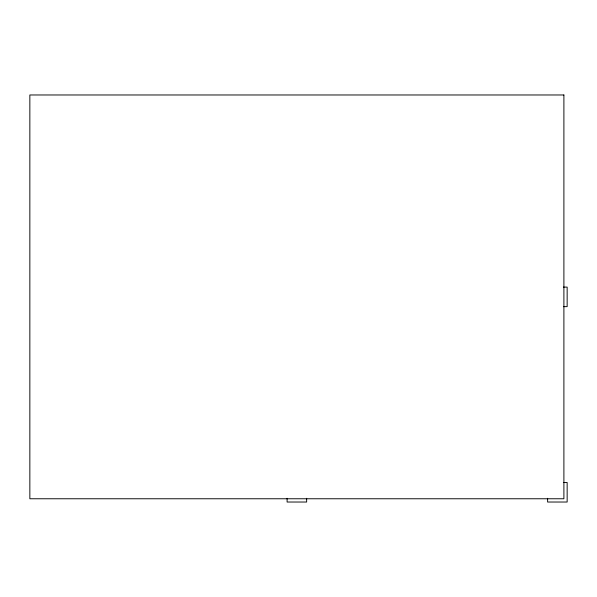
<?xml version="1.0" encoding="UTF-8"?>
<svg xmlns="http://www.w3.org/2000/svg" width="597" height="597" viewBox="0 0 597 597"><rect width="100%" height="100%" fill="white"/><g stroke="black" fill="none" stroke-linecap="round" stroke-linejoin="round"><path stroke-width="0.9" d="M563.426 287.105L567.15 287.105L567.15 306.642L563.426 306.642M563.426 482.488L567.15 482.488L567.15 502.025L547.613 502.025L547.613 498.301M306.642 498.301L306.642 502.025L287.105 502.025L287.105 498.301M563.896 94.975L29.85 94.975L29.85 498.764L563.896 498.764L563.896 94.975"/></g></svg>
